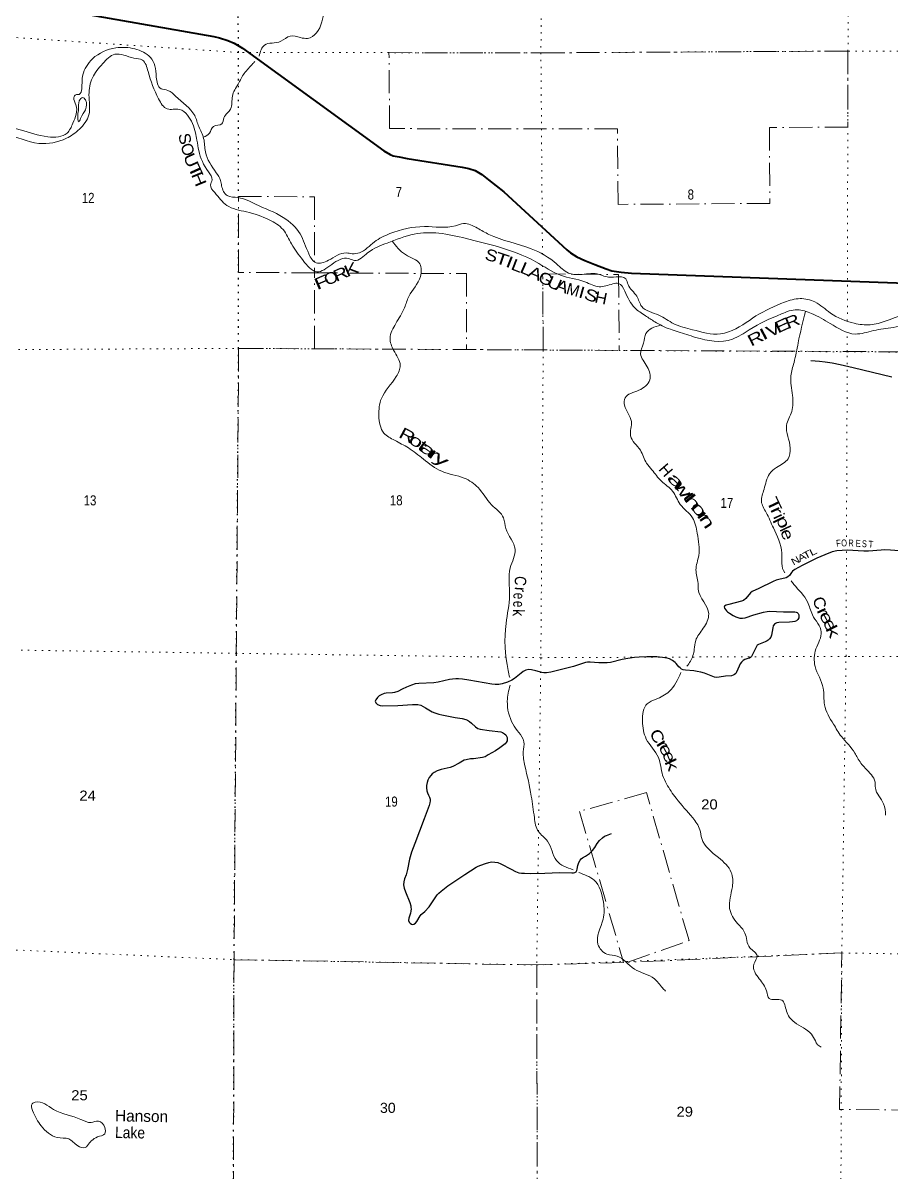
# Model space of a CAD drawing. Header units: feet. Extents: x -1048576 to 137166, y -268550 to 2097152.
# Drawn here: x -210251 to -195165, y 204763 to 224727 of the extents above; entities that cross this region are included whole.
import ezdxf
from ezdxf.enums import TextEntityAlignment as Align

# ---------------------------------------------------------------- set-up
doc = ezdxf.new("R2010")
doc.units = ezdxf.units.FT
doc.header["$LTSCALE"] = 80
doc.linetypes.add('DOT_DASHED', pattern=[7.7, 5, -1.2, 0.3, -1.2])
doc.linetypes.add('DOTTED', pattern=[1.5, 0.3, -1.2])
for name, color, linetype, lineweight in [('26', 7, 'Continuous', 40), ('29', 7, 'Continuous', 25), ('39', 7, 'Continuous', 13), ('44', 7, 'DOT_DASHED', 13), ('6', 7, 'DOTTED', 25), ('7', 7, 'DOTTED', 13)]:
    doc.layers.add(name, color=color, linetype=linetype, lineweight=lineweight)
doc.layers.add('30', color=7, linetype='Continuous')
doc.layers.add('41', color=7, linetype='Continuous')

msp = doc.modelspace()

# ---------------------------------------------------------------- linework, layer by layer
at = {"layer": '26'}
msp.add_lwpolyline([(-213521.08, 225648.26), (-206934.93, 224490.81), (-206832.71, 224468.31), (-206689.16, 224424.79), (-206580.41, 224376.91), (-206435.62, 224290.91), (-203981.47, 222503.16), (-203868.25, 222442.19), (-203816.05, 222420.42), (-203711.65, 222398.66), (-203573.98, 222373), (-202620.51, 222223.92), (-202504.55, 222196.27), (-202393.63, 222163.62), (-202278.36, 222091.81), (-202161.82, 222000.32), (-201891.22, 221795.83), (-200800.84, 220783), (-200736.31, 220731.63), (-200627.57, 220666.34), (-200484.02, 220601.05), (-200314.37, 220531.41), (-200114.28, 220453.07), (-200018.58, 220422.6), (-199853.28, 220396.48), (-199673.25, 220381.6), (-194276.07, 220181.1)], dxfattribs=at)
at = {"layer": '29'}
for points in [[(-195148.31, 218574.3), (-195819.82, 218733.8), (-196046.07, 218789.16), (-196185.71, 218816.74), (-196306.45, 218833.73), (-196409.66, 218845.46), (-196559.4, 218855.57)], [(-194807.51, 215537.95), (-195173.45, 215568.45), (-195271.98, 215570.8), (-195337.83, 215567.75), (-195555.82, 215552.03), (-195639.14, 215549.25), (-195929.02, 215564.62), (-196015.58, 215563.76), (-196107.07, 215554.38), (-196186.34, 215536.32), (-196313.5, 215488.7), (-196456.92, 215427.8), (-196708, 215302.36), (-196836.6, 215230.66), (-196877.39, 215201.99), (-196895.24, 215181.4), (-196930.43, 215127.45), (-196955.98, 215102.1), (-196989.07, 215087.57), (-197113.39, 215059.42), (-197162.04, 215043.54), (-197214.26, 215021.89), (-197464.11, 214903.95), (-197577.85, 214848.3), (-197606.36, 214826.74), (-197690.45, 214726.32), (-197728.6, 214694.25), (-197760.82, 214679.41), (-197983.57, 214623.47), (-198030.58, 214609.04), (-198058.73, 214594.96), (-198065.97, 214580.26), (-198061.08, 214557.43), (-198026.3, 214512.09), (-198009.47, 214496.44), (-197971.94, 214470.64), (-197910.49, 214430.85), (-197861.69, 214407.3), (-197791.32, 214388.54), (-197744.83, 214386.02), (-197699.83, 214393.23), (-197548.83, 214444.97)], [(-197548.83, 214444.97), (-197378.46, 214491.75), (-197318.68, 214500.57), (-197277.6, 214505.82), (-197034.36, 214497.53), (-196838.66, 214497.95), (-196813.13, 214491.75), (-196794.37, 214482.37), (-196777.34, 214467.29), (-196766.22, 214444.83), (-196767.32, 214414.42), (-196768.57, 214390.88), (-196784.99, 214365.08), (-196808.54, 214341.33), (-196836.59, 214327.55), (-196878.82, 214320.51), (-196930.51, 214317.84), (-197113.39, 214311.13), (-197150.86, 214306.27), (-197174.38, 214294.71), (-197190.24, 214279.55), (-197211.91, 214252.48), (-197220.83, 214220.18), (-197242.21, 214087.78), (-197251.78, 214057.78), (-197274.97, 214024.46), (-197298.7, 214006.17), (-197319.81, 213992.1), (-197353.66, 213973.03), (-197467.59, 213931.11), (-197488.99, 213917.76), (-197498.09, 213902.96), (-197519.2, 213858.39), (-197565.63, 213765.32), (-197587.23, 213722.34), (-197606.45, 213702.31), (-197624.76, 213691.84), (-197671.94, 213678.63), (-197704.51, 213666.04), (-197731.55, 213650.68), (-197760.86, 213623.56), (-197784.27, 213590.97), (-197803.03, 213553.44), (-197852.56, 213447.48), (-197864.02, 213426.77), (-197887.48, 213405.66), (-197909.17, 213393.17), (-197936.74, 213386.89), (-198040.89, 213378.13), (-198152.55, 213358.75), (-198195.09, 213355.9), (-198232.31, 213363.43), (-198406.04, 213428.75), (-198471.58, 213450.22), (-198534.91, 213461.95), (-198594.02, 213470.41), (-198734.3, 213480.72), (-198774.9, 213487.58), (-198807.02, 213501.83), (-198830.48, 213520.59), (-198851.38, 213543.06), (-198896.88, 213597.54), (-198917.3, 213615.23), (-198964.19, 213651.96), (-199015.79, 213677.76), (-199055.28, 213692.34)], [(-199053.27, 213692.26), (-199137.77, 213703.56), (-199234.07, 213711.44), (-199407.54, 213712.95), (-199540.78, 213709.3), (-199625.69, 213703.56), (-199735.94, 213684.8), (-199837.01, 213666.38), (-200040.74, 213615.8), (-200097.19, 213609.73), (-200240.63, 213611.5), (-200395.1, 213621.46), (-200437.94, 213621.24), (-200474.85, 213614.42), (-200684.93, 213548.13), (-201076.12, 213450.37), (-201152.78, 213436.14), (-201199.7, 213437.03), (-201232.53, 213440.84), (-201335.47, 213472.62), (-201413.16, 213490.1), (-201457.78, 213491.54), (-201514.03, 213483.06), (-201556.25, 213459.6), (-201593.27, 213432.23), (-201706.38, 213339.97), (-201757.5, 213309.46), (-201828.36, 213274.29), (-201923.52, 213243.27), (-201978.49, 213232.06), (-202044.17, 213232.06), (-202105.27, 213238.27), (-202499.84, 213310.22), (-202614.18, 213325.91), (-202680.56, 213331.41), (-202729.13, 213332.95), (-202785.42, 213325.91), (-202840.48, 213317.48), (-203034.07, 213274.31), (-203108.91, 213263.38), (-203371.55, 213253.46), (-203435.2, 213243.81), (-203497.79, 213224.07), (-203587.67, 213189.86), (-203662.11, 213149.75), (-203735.46, 213112.45), (-203791.4, 213094.24), (-203826.94, 213086.65), (-203937.19, 213081.95), (-203974.72, 213074.92), (-204023.98, 213056.15), (-204059.17, 213035.04), (-204092.01, 213006.89), (-204119.09, 212969.78), (-204127.2, 212943.55), (-204120.16, 212913.06), (-204089.67, 212884.91), (-204045.1, 212868.49), (-204006.41, 212860.4), (-203735.79, 212867.99), (-203478.79, 212888.22), (-203421.13, 212887.25), (-203385.94, 212884.9), (-203338.2, 212872.63), (-203253.26, 212826.92), (-203138.99, 212757.85), (-203095.07, 212739.46), (-203022.35, 212718.35), (-202973.48, 212708.99)], [(-202973.48, 212708.99), (-202741.35, 212661.55), (-202616.53, 212640.94), (-202553.05, 212627.95), (-202522.7, 212615.14), (-202489.86, 212591.68), (-202454.89, 212559.51), (-202384.3, 212495.51), (-202343.51, 212468.35), (-202306.89, 212455.63), (-202147.23, 212432.41), (-201946.37, 212410.43), (-201915.15, 212399.33), (-201882.31, 212378.22), (-201861.2, 212357.11), (-201844.78, 212333.65), (-201835.4, 212310.2), (-201834.57, 212278.88), (-201837.74, 212256.24), (-201850.74, 212227.02), (-201872.93, 212204.64), (-201965.43, 212132.59), (-202037.13, 212082.66), (-202165.99, 212009.21), (-202217.75, 211979.44), (-202262.57, 211964.54), (-202420.71, 211944.48), (-202473.45, 211939.57), (-202546.47, 211927.19), (-202583.7, 211916.11), (-202667.86, 211867.34), (-202780.74, 211805.86), (-202826.22, 211790.76), (-202982.91, 211756.51), (-203052.85, 211735.49), (-203102.11, 211707.34), (-203139.65, 211679.19), (-203165.45, 211653.38), (-203191.25, 211618.2), (-203214.71, 211573.63), (-203228.78, 211529.06), (-203238.17, 211477.45), (-203238.17, 211435.23), (-203233.48, 211388.31), (-203220.89, 211349.96), (-203205.33, 211313.25), (-203184.21, 211278.06), (-203174.68, 211243.18), (-203172.49, 211212.38), (-203179.52, 211179.54), (-203191.31, 211128.76), (-203280.97, 210902.13), (-203441.28, 210470.33), (-203498.54, 210320.99), (-203530.59, 210201.3), (-203570.16, 210017.12), (-203591.87, 209927.12), (-203620.92, 209855.59), (-203632.25, 209804.92), (-203634.98, 209755.2), (-203625.21, 209692.33), (-203603.67, 209628.81), (-203526.25, 209444.1), (-203512.62, 209389.72), (-203507.44, 209358.58), (-203505.58, 209333.43), (-203510.27, 209293.55), (-203517.31, 209262.06), (-203545.07, 209172.31), (-203550.15, 209131.69), (-203540.77, 209103.54), (-203524.35, 209084.78), (-203500.89, 209068.36), (-203478.71, 209064.74), (-203456.32, 209070.7), (-203431.43, 209087.12), (-203407.06, 209115.27), (-203348.42, 209216.14), (-203330.7, 209236.6), (-203266.11, 209288.58), (-203190.33, 209368.39), (-203050.96, 209576.92), (-203022.35, 209610.22), (-202984.82, 209643.06), (-202867.17, 209735.27)], [(-202867.17, 209735.27), (-202568.91, 209931.54), (-202372.22, 210059.11), (-202337.39, 210077.03), (-202295.17, 210095.79), (-202214.34, 210123.59), (-202154.43, 210142.7), (-202106.39, 210149.65), (-202048.87, 210147.4), (-201999.61, 210138.01), (-201944.2, 210119.08), (-201766.27, 210027.34), (-201689.97, 209985.54), (-201631.61, 209963.53), (-201586.75, 209955.04), (-201537.49, 209952.7), (-201436.47, 209949.85), (-201181.97, 209958.06), (-200925.44, 209966.2), (-200711.86, 209959.87), (-200683.64, 209962.09), (-200660.18, 209969.12), (-200638.39, 209981.22), (-200624.99, 210001.96), (-200620.3, 210025.42), (-200607.98, 210087.03), (-200592.15, 210140.36), (-200567.98, 210180.34), (-200549.93, 210203.7), (-200526.47, 210220.12), (-200472.37, 210251.3), (-200404.49, 210299.87), (-200355.51, 210349.69), (-200313.01, 210403.09), (-200269.92, 210473.52), (-200233.25, 210520.37), (-200177.31, 210570.84), (-200141.77, 210595.44), (-200109.09, 210612.58), (-200020.96, 210647.49)]]:
    msp.add_lwpolyline(points, dxfattribs=at)
at = {"layer": '39'}
for points in [[(-139726.18, 284721.75), (-139786.61, 284683.23), (-139865.18, 284636.58), (-139935.68, 284589.96), (-139981.99, 284555.51), (-140024.23, 284506.92), (-140030.24, 284490.75), (-140030.24, 284490.75), (-140086.75, 284492.64)], [(-197089.72, 229842.4), (-197284.3, 229571.83), (-197481.57, 229198.96), (-197791.71, 228864.8), (-198008.83, 228576.79), (-198431.39, 228396.43), (-198583.02, 228332.31), (-198877.42, 227897.16), (-199142.97, 227611.32), (-199847.88, 226979.63), (-199903.37, 226729.45), (-200166.51, 226540.51), (-200573.33, 226259.16), (-201045.75, 226230.39), (-201364.79, 226197.09), (-201534.59, 226133.03), (-201662.71, 225891.16), (-201857.32, 225679.8), (-202011.11, 225581.36), (-202233.3, 225539.67), (-202721.08, 225706.79), (-203189.13, 225762.8), (-203620.3, 225955.99), (-204211.65, 225965.96), (-204293.04, 225800.66), (-204594.4, 225646.17), (-204611.27, 225464.52), (-204612.38, 225183.88), (-204941.87, 225059.76), (-205054.14, 224745.17), (-205305.56, 224459.28), (-205430.64, 224473.81), (-205608.15, 224500.63), (-205769.99, 224408.27), (-206054.84, 224342.56), (-206146.36, 224153.09)], [(-215452.01, 218861.27), (-215217.83, 218894.48), (-214925.25, 218871.34), (-214513.48, 218876.07), (-214111.08, 219062.55), (-213625.9, 219252.79), (-213446.41, 219215.88), (-213132.05, 219089.7), (-212935.72, 219226.36), (-212878.54, 219393.75), (-212787.19, 219524.69), (-212604.63, 219752.24), (-212585.84, 219907.64), (-212590.62, 220228.67), (-212403.83, 220504.67), (-212178.57, 220810.83), (-212057.72, 221254.62), (-212030.35, 221539.2), (-212167.41, 221588.1), (-212465.86, 221655.68), (-212717.49, 221826.08), (-212762.86, 222090.71), (-212727.85, 222266.24), (-212490.97, 222447.19), (-211993.3, 222736.33), (-211590.26, 223082.3), (-211317.51, 223150.07), (-211025.75, 222920.99), (-210824.21, 222847.66), (-210553.94, 222798.34), (-209975.31, 222634.97), (-209496.59, 222724.29), (-209269.91, 222881.04), (-209105.42, 223132.88), (-209104.04, 223478.12), (-209044.34, 223772.7), (-208865.73, 224020.46), (-208653.15, 224183.31), (-208322.4, 224117.65), (-208175.19, 224082.85), (-208077.09, 223882.66), (-207893.28, 223409.64), (-207742.6, 223233.5), (-207532.71, 223226.77), (-207391.82, 223127.39), (-207253.77, 222820.07), (-207228.04, 222692.79), (-207196.47, 222508.97), (-207026.38, 222138.95), (-206964.37, 221999.44), (-206992.97, 221912.72), (-206918.81, 221781.25), (-206709.78, 221558.49), (-206367.11, 221444.34), (-205972.05, 221307.8), (-205730.52, 221137.43), (-205584.16, 220888.63), (-205383.46, 220601.3), (-205144.06, 220404.69), (-204885.2, 220531.05), (-204588.08, 220635.09), (-204489.32, 220600.45), (-204260.71, 220732.97), (-203918.93, 220903.49), (-203450.05, 221057.44), (-203024.1, 221074.25), (-202550.13, 220983.9), (-202001.7, 220840.81), (-201336.67, 220578.23), (-200909.7, 220344.69), (-200484.28, 220228.24), (-200234.33, 220144.66), (-200000.01, 220192.37), (-199899.05, 220202.14), (-199792.6, 220068.55), (-199618.16, 219777.26), (-199433.01, 219641.39), (-199271.96, 219535.89), (-198999.99, 219405.81), (-198864.93, 219362.98), (-198560.54, 219265.09), (-197920.84, 219232.76), (-197627.51, 219397.37), (-197069.34, 219672.18), (-196794.55, 219746), (-196546.55, 219678.58), (-196220.26, 219505.92), (-195787.03, 219322.83), (-195467.89, 219382.38), (-195126.56, 219437.81), (-194728.58, 219527.39)], [(-215451.6, 218938.67), (-215187.14, 218997.35), (-214611.88, 219001.56), (-214326.99, 219075.35), (-213960.92, 219261.94), (-213486.35, 219325.03), (-213220.27, 219237.36), (-213091.04, 219251.08), (-212989.56, 219392.08), (-212916.06, 219601.82), (-212808.77, 219680.21), (-212703.43, 219776.79), (-212688.75, 219916.05), (-212677.36, 220243.08), (-212563.49, 220452.69), (-212312.04, 220748.67), (-212171.28, 221121.73), (-212127.63, 221440.58), (-212191.94, 221511.45), (-212452.16, 221548.63), (-212734.18, 221688.84), (-212850.43, 221893.13), (-212839.55, 222092.97), (-212804.54, 222266.49), (-212451.98, 222608.58), (-212128.15, 222831.65), (-211878.86, 223091.3), (-211246.43, 223260.88), (-210990.45, 223171.23), (-210815.34, 223045.49), (-210297.31, 222870.2), (-209817.42, 222749.54), (-209484.12, 222815.1), (-209384.54, 222984.38), (-209330.8, 223303.2), (-209366.62, 223432.53), (-209334.14, 223478.86), (-209273.55, 223486.74), (-209230.77, 223585.53), (-209211.66, 223823.71), (-209043.02, 224103.8), (-208636.57, 224294.3), (-208307.64, 224277.1), (-208035.74, 224128.84), (-207957.6, 223985.25), (-207934.16, 223787.31), (-207852.21, 223585.15), (-207731.22, 223556.5), (-207598.4, 223457.15), (-207266.72, 223116.9), (-207194.81, 222926.89), (-207110.85, 222722.7), (-207079.5, 222486.38), (-206891.21, 222124.39), (-206817.06, 221990.9), (-206799.26, 221897.97), (-206703.05, 221730.08), (-206509.43, 221693.12), (-206207.13, 221577.07), (-205727.65, 221349.41), (-205434.11, 221061.78), (-205282.1, 220714.03), (-205157.57, 220560.19), (-204943.44, 220603.92), (-204634.12, 220732.15), (-204527.2, 220717.67), (-204401.99, 220735.44), (-204142.89, 220922.37), (-203875.89, 221066.88), (-203273.92, 221190.13), (-202732.93, 221204.55), (-202593.52, 221240.44), (-202353.64, 221162.95), (-202152.23, 221053.28), (-201418.52, 220804.62), (-200977.54, 220542.76), (-200772.3, 220382.61), (-200572.58, 220355.72), (-200271.8, 220366.87), (-200118.59, 220319.94), (-199940.98, 220315.34), (-199775.61, 220282.5), (-199735.64, 220181.43), (-199583.05, 219979.04), (-199496.96, 219801.1), (-199200.86, 219650.74), (-198939.05, 219502.52), (-198612.49, 219398.51), (-198128.37, 219324.27), (-197988.96, 219360.17), (-197513.51, 219641.3)], [(-206224.26, 224057.19), (-206253.92, 224022.18), (-206403.96, 223851.05), (-206511.68, 223665.65), (-206611.4, 223458.02), (-206642.58, 223232), (-206758.23, 223080.95), (-206797, 222974.07), (-206938.46, 222930.1), (-207009.58, 222811.21), (-207117.8, 222740.36)], [(-209163.61, 223217.87), (-209162.93, 223389.48), (-209213.22, 223432.04), (-209271.99, 223371.66), (-209284.62, 223242.48), (-209297.46, 223058.8), (-209283.51, 223012.32), (-209251.01, 223064.71), (-209163.61, 223217.87)], [(-203834.37, 220940.32), (-203604.85, 220702.6), (-203353.2, 220540.28), (-203343.97, 220322.2), (-203545.17, 219975.58), (-203620.63, 219779.99), (-203773.11, 219503.88), (-203871, 219249.8), (-203809.26, 219041.65), (-203695.27, 218776.8), (-203762.63, 218587.24), (-204022.52, 218200.43), (-204066.08, 217903.78), (-203978.47, 217602.68), (-203793.28, 217476.91), (-203553.62, 217342.89), (-203292, 217150.25), (-202973.94, 216937.24), (-202580.82, 216818.88), (-202341.29, 216654.58), (-202106.32, 216355.02), (-201899.33, 216128.23), (-201857.68, 215944.37), (-201697.64, 215582.46), (-201781.67, 215261.72), (-201793.67, 214781.24), (-201856.17, 214292.86), (-201819.04, 213479.1), (-201791.3, 213356.2)], [(-197513.51, 219641.3), (-197016.06, 219875.92), (-196745.35, 219937.64), (-196487.22, 219880.29), (-196217.52, 219687.62), (-195802.44, 219508.62), (-195528.04, 219483.52), (-194966.28, 219645.25), (-194510.07, 219659.94), (-194240.01, 219556.11), (-194026.96, 219331.32), (-193981.57, 219070.73), (-193877.46, 218858.41), (-193815.7, 218654.29), (-193608.43, 218496.15), (-193520.17, 218358.58), (-193262.59, 218163.93), (-192974.48, 218033.8), (-192443.59, 218046.23), (-192058.48, 217944.05), (-191776.56, 217779.61), (-191442.72, 217473.67), (-191177.32, 217214.4), (-191090.8, 217147.49), (-190913.56, 217052.03), (-190446.33, 216790.09), (-189937.2, 216406.88), (-189611.34, 216254.96), (-189277.87, 216235.17), (-189013.35, 216262.59), (-188491.03, 216151.89), (-188025.68, 215924.28), (-187694.92, 215858.61), (-187440.29, 215938.55), (-187308.33, 216040.93), (-187173.63, 216505.03), (-186926.69, 216677.87), (-186639.69, 216775.88), (-186292.82, 216702.08), (-186091.81, 216493.48), (-185986.53, 216067.15), (-186120.8, 215801.07), (-186135.91, 215554.81), (-185972.88, 215439.21), (-185724.29, 215521.19), (-185282.83, 215887.22), (-185104.87, 215971.45), (-184895.1, 215936.45), (-184774.46, 215818.97), (-184699.32, 215753.37)], [(-196652.03, 219716.88), (-196778.68, 219168.53), (-196850.68, 218827.55), (-196906.09, 218597.57), (-196877.17, 218256.27), (-196890.39, 217977.7), (-196980.16, 217735.71), (-196915.13, 217339.79), (-196954.21, 217156.19), (-197154.63, 217005.41), (-197274.15, 216894.75), (-197372.11, 216624.52), (-197417.35, 216414.69), (-197335.36, 216222.63), (-197209.27, 215953.7), (-197061.64, 215517.14), (-197012.54, 215175.77), (-197010.9, 215173.64)], [(-199167.3, 219479.86), (-199424.14, 219334.48), (-199467.21, 219163.01), (-199516.39, 218977.42), (-199402.23, 218752.95), (-199356.7, 218528.7), (-199547.16, 218345.59), (-199785.85, 218213.1), (-199794.44, 218083.91), (-199676.46, 217804.92), (-199691.59, 217554.62), (-199521.02, 217303.72), (-199412.93, 217077.25), (-199320.54, 216961.87), (-199155.81, 216767.52), (-198960.72, 216591.25), (-198826.4, 216362.68), (-198615.38, 216131.84), (-198531.69, 215861.03), (-198506.98, 215475.33), (-198554.41, 215223.11), (-198519, 214990.82), (-198515.37, 214887.84), (-198333.4, 214459.24), (-198427.24, 214211.21), (-198559.29, 213995.6), (-198584.1, 213846.28), (-198649.53, 213636.51), (-198714.82, 213550.62)], [(-196902.03, 215034.97), (-196851.88, 214971.34), (-196614.92, 214667.74), (-196531.04, 214443.37), (-196376.8, 214148.1), (-196468.8, 213851.61), (-196484.14, 213548.82), (-196342.34, 213168.8), (-196321.29, 212880.02), (-196165.18, 212546.39), (-196026.77, 212329.92), (-195793.78, 212042.48), (-195747.68, 211959.55), (-195613.17, 211779.44), (-195442.57, 211536.61), (-195436.91, 211437.67), (-195294.7, 211160.61), (-195259.16, 210962.64)], [(-198815.33, 213439.48), (-199018.96, 213112.77), (-199255.66, 212974.22), (-199401.28, 212899.98), (-199483.22, 212597.4), (-199417.85, 212286.27), (-199207.2, 211965), (-199133.74, 211657.47), (-199065.71, 211505.83), (-198901.2, 211256.97), (-198611.9, 210916.85), (-198487.58, 210710.52), (-198453.88, 210554.95), (-198162.53, 210224.93), (-197941.52, 209969.83), (-197922.33, 209719.42), (-197970.25, 209342.03), (-197830.01, 209079.11), (-197703.5, 208915.17), (-197617.73, 208660.51), (-197491.14, 208516.76), (-197548.22, 208373.59), (-197454.37, 208118.9), (-197328.05, 207908.53), (-197282.14, 207779.17), (-197062.26, 207748.18), (-196982.27, 207560.16), (-196843.77, 207365.89), (-196547.9, 207156.99), (-196479.74, 207039.67), (-196445.66, 206981.02), (-196381.26, 206934.37)], [(-201786.03, 213224.7), (-201833.27, 212944.12), (-201735.95, 212548.09), (-201635.61, 212400.38), (-201545.43, 212238.58), (-201556.21, 212064.98), (-201526.91, 211820.59), (-201415.97, 211295.31), (-201362.97, 210917.59), (-201293.27, 210679.13), (-201134.48, 210513.07), (-200978.4, 210173.38), (-200687.09, 210013.84)], [(-200591.98, 209965.71), (-200325.79, 209834.13), (-200161.8, 209450), (-200167, 209157.27), (-200257.56, 208717.42), (-200102.81, 208549.35), (-199925.33, 208514.46), (-199625.49, 208289.4), (-199276.98, 208120.71), (-199138.33, 207962.78), (-199082.05, 207906.07)], [(-209063.27, 205303.31), (-208954, 205373.62), (-208830.67, 205425.72), (-208828.21, 205536.76), (-208940.8, 205648.16), (-209068.05, 205624.34), (-209243.45, 205675.38), (-209719.1, 205850.53), (-210037.5, 205976.73), (-210090.09, 205948.63), (-210084.5, 205831.51), (-209932.17, 205564.52), (-209654.43, 205361.74), (-209456.73, 205336.87), (-209299.76, 205219.27), (-209170.71, 205188.57), (-209093.69, 205269.09), (-209063.27, 205303.31)]]:
    msp.add_spline(points, degree=3, dxfattribs=at)
at = {"layer": '44'}
for p, q in [((-199919.23, 222886.35), (-203879.39, 222891.43)), ((-199909, 221575.89), (-199919.23, 222886.35)), ((-199814.8, 208404.19), (-201321.49, 208360.51))]:
    msp.add_line(p, q, dxfattribs=at)
msp.add_lwpolyline([(-203889.69, 224211.44), (-201249.58, 224208.05), (-195912.81, 224239.4), (-195916, 222919.36), (-197279.34, 222911.35), (-197269.04, 221591.39), (-199909, 221575.89), (-199919.23, 222886.35), (-203879.39, 222891.43)], close=True, dxfattribs=at)
for points in [[(-205182.77, 219066.1), (-205183.46, 220386.08), (-206503.46, 220392.84), (-206504.15, 221712.87), (-205184.15, 221706.1), (-205183.46, 220386.08), (-202543.45, 220372.55), (-202542.76, 219052.67)], [(-201209.3, 219045.73), (-201219.6, 220365.77), (-199899.5, 220357.69), (-199889.21, 219039.17)], [(-184714.45, 213664.85), (-185432.73, 213677.71), (-188101.22, 213688.82), (-188079.7, 216301.04), (-190719.62, 216340.03), (-190671.38, 218992.27), (-206502.77, 219072.82), (-206583, 208452.39), (-201321.49, 208360.51)], [(-199740.71, 208407.14), (-198675.6, 208785.43), (-199414.51, 211354.69), (-200577.67, 211028.27), (-199814.8, 208404.19)], [(-206583, 208452.39), (-206595.09, 203193.66), (-211880.82, 203307.51), (-211886.57, 201987.3), (-214526.34, 202047.05), (-214532.1, 200726.84), (-215626.3, 200751.61)], [(-185550.19, 200442.91), (-185517.29, 205774.4), (-196058.85, 205849.79), (-196019.52, 208568.57), (-199740.71, 208407.14)], [(-201321.49, 208360.51), (-201311.62, 203175.75), (-196040.67, 203190.67), (-196097.56, 200492.15), (-185532.52, 200441), (-184823.65, 200434.1)]]:
    msp.add_lwpolyline(points, dxfattribs=at)
at = {"layer": '6'}
for points in [[(-206504.13, 221690.43), (-206505.45, 224214.79), (-206538.81, 229745.32)], [(-206753.2, 184530.83), (-206687.59, 187481.16), (-206644.62, 192699.55), (-206540.73, 197953.49), (-206595.09, 203193.66), (-206583, 208452.39), (-206542.6, 213776.03), (-206502.77, 219072.82), (-206504.03, 221481.88)]]:
    msp.add_lwpolyline(points, dxfattribs=at)
at = {"layer": '7'}
msp.add_line((-201220.77, 220516), (-201220.36, 220463.68), dxfattribs=at)
for points in [[(-195924.14, 219551.14), (-195912.81, 224239.4), (-195892.07, 226913.06)], [(-201227.51, 226246.95), (-201249.58, 224208.05), (-201222.18, 220695.99)], [(-184624.76, 224299.88), (-185382.58, 224302.57), (-190720.83, 224234), (-195912.81, 224239.4), (-201249.58, 224208.05), (-206505.45, 224214.79), (-211739.79, 224564.69), (-215395.7, 224699.84)], [(-201217.73, 220125.72), (-201209.3, 219045.73), (-201250.99, 213699.36), (-201321.49, 208360.51), (-201311.62, 203175.75), (-201344.03, 197913.41), (-201449.64, 192672.53), (-201494.04, 187386.57), (-201480.26, 184482.81)], [(-195938.26, 215799.05), (-195925.43, 219015.55), (-195924.64, 219342.6)], [(-213024.11, 219126.76), (-211767.79, 219044.94), (-206502.77, 219072.82), (-201216.98, 219045.73), (-195927.63, 219013.35), (-190671.38, 218992.27), (-185403.46, 219051.32), (-184667.54, 219029.83)], [(-196171.55, 187375.24), (-196171.43, 187390.28), (-196133.28, 192647.41), (-196152, 197827.89), (-196040.67, 203190.67), (-196019.52, 208568.57), (-195946.55, 213722.74), (-195939.07, 215597.15)], [(-193483.12, 213709.05), (-195946.55, 213722.74), (-201250.99, 213699.36), (-206541.5, 213774.93), (-211814.67, 213852.33), (-215496.96, 214184.35)], [(-214885.34, 208741.96), (-211806.96, 208683.77), (-206583, 208452.39), (-201321.49, 208360.51), (-196019.52, 208568.57), (-190862.84, 208487.44), (-188118.89, 208486.91)]]:
    msp.add_lwpolyline(points, dxfattribs=at)

# ---------------------------------------------------------------- texts
at = {"layer": '30'}
for s, rotation, width, p in [('F', 5.854, 0.85, (-196071.76, 215629)), ('O', 2.64, 0.65, (-195978.09, 215633.18)), ('R', 359.009, 0.65, (-195860.72, 215632.26)), ('E', 356.965, 0.75, (-195737.94, 215626.13)), ('S', 358.095, 0.75, (-195629.22, 215619.5)), ('T', 357.808, 0.85, (-195516.79, 215610.07)), ('N', 29.142, 1.2, (-196798.06, 215332.3)), ('A', 28.671, 1.35, (-196687.36, 215391.24)), ('T', 27.879, 1.45, (-196597.93, 215436.96)), ('L', 26.547, 1.4, (-196491.62, 215488.72))]:
    msp.add_text(s, height=120, rotation=rotation, dxfattribs=dict(at, width=width)).set_placement(p, align=Align.CENTER)
at = {"layer": '41'}
for s, rotation, width, p in [('S', 281.822, 1.1, (-207532.86, 222695.24)), ('O', 290.375, 1.05, (-207481.76, 222494.69)), ('U', 294.16, 1.25, (-207422.86, 222301.1)), ('T', 294.396, 1.55, (-207343.36, 222119.56)), ('H', 292.231, 1.3, (-207284.54, 221977.64)), ('S', 344.423, 1.2, (-202135.89, 220591.64)), ('T', 341.43, 1.4, (-201956.05, 220528.6)), ('I', 338.465, 1.45, (-201829.1, 220480.96)), ('L', 338.465, 1.3, (-201697.27, 220417.5)), ('R', 23.697, 1.3, (-204691.75, 220275.36)), ('K', 23.218, 1.35, (-204507.57, 220355.12)), ('L', 336.457, 1.35, (-201542.18, 220362.34)), ('A', 336.245, 1.3, (-201386.94, 220286.63)), ('F', 23.33, 1.6, (-205019.94, 220134.77)), ('O', 25.55, 1.15, (-204855.36, 220206.46)), ('G', 334.228, 1.15, (-201209.23, 220192.32)), ('U', 335.947, 1.25, (-201051.2, 220112.04)), ('A', 339.566, 1.2, (-200911.81, 220059.17)), ('I', 344.253, 1.3, (-200564.64, 219950.02)), ('S', 339.598, 1.3, (-200408.17, 219899.96)), ('H', 348.603, 1.1, (-200222.98, 219852.93)), ('E', 24.713, 1.5, (-197011.95, 219385.52)), ('R', 22.311, 1.3, (-196841.44, 219452.74)), ('I', 27.052, 1.65, (-197333.93, 219234.01)), ('V', 26.104, 1.35, (-197167.52, 219309.34)), ('R', 27.052, 1.4, (-197475.92, 219161.39)), ('R', 331.736, 1.4, (-203618.18, 217473.6)), ('o', 327.832, 1.55, (-203469.55, 217382.87)), ('t', 324.048, 1.6, (-203361.37, 217302.28)), ('a', 323.222, 1.8, (-203273.94, 217240.49)), ('r', 325.21, 1.85, (-203157.5, 217154.21)), ('y', 323.21, 1.85, (-203037.45, 217070.87)), ('a', 313.662, 2.1, (-198968.76, 216700.81)), ('w', 305.517, 1.65, (-198874.05, 216574.58)), ('t', 308.679, 1.75, (-198755.75, 216436.06)), ('h', 308.949, 1.9, (-198683.14, 216338.47)), ('T', 295.159, 1.55, (-197287.12, 216318.16)), ('o', 309.854, 1.8, (-198577.8, 216214.02)), ('r', 305.023, 1.85, (-198502.65, 216104.32)), ('r', 295.292, 1.5, (-197238.88, 216213.8)), ('i', 294.948, 1.15, (-197203.18, 216117.71)), ('n', 302.715, 1.65, (-198442.7, 216017.59)), ('p', 296.052, 1.45, (-197128.87, 216017.22)), ('l', 295.425, 1.1, (-197092.22, 215900.35)), ('e', 291.425, 1.25, (-197059.4, 215806.48)), ('C', 264.351, 0.85, (-201703.11, 215043.22)), ('e', 269.02, 0.75, (-201726.79, 214772.83)), ('e', 269.327, 0.75, (-201731.06, 214630.51)), ('C', 289.61, 1.1, (-196498.07, 214617.74)), ('k', 268.963, 0.9, (-201737.59, 214483.07)), ('r', 295.458, 1.5, (-196434.27, 214461.75)), ('e', 298.616, 1.45, (-196371.6, 214349.94)), ('e', 297.471, 1.4, (-196310.3, 214226.31)), ('k', 296.202, 1.55, (-196263.77, 214111.37)), ('C', 296.002, 1.25, (-199315.52, 212291.62)), ('r', 301.823, 1.7, (-199216.52, 212145.29)), ('e', 298.583, 1.45, (-199161.49, 212050.85)), ('e', 292.884, 1.3, (-199109.47, 211941.64)), ('k', 294.7, 1.5, (-199064.32, 211798.59))]:
    msp.add_text(s, height=200, rotation=rotation, dxfattribs=dict(at, width=width)).set_placement(p, align=Align.CENTER)
for s, rotation, p in [('M', 344.548, (-200716.58, 219994.29)), ('H', 310.593, (-199153.45, 216894.32)), ('r', 266.405, (-201703.68, 214889.2))]:
    msp.add_text(s, height=200, rotation=rotation, dxfattribs=at).set_placement(p, align=Align.CENTER)
msp.add_text('Hanson', height=200, rotation=359, dxfattribs=at).set_placement((-208652.24, 205643.64))
at = {"layer": '41', "width": 0.9}
msp.add_text('Lake', height=200, rotation=359, dxfattribs=at).set_placement((-208652.26, 205353.85))
at = {"layer": '7'}
for s, width, p in [('7', 0.85, (-203773.24, 221704.11)), ('8', 0.85, (-198699.76, 221660.29)), ('12', 0.85, (-209229.45, 221600.49)), ('13', 0.85, (-209196.26, 216345.26)), ('18', 0.85, (-203874.94, 216346.28)), ('17', 0.85, (-198127.34, 216301.36)), ('24', 1.1, (-209271.18, 211215.51)), ('19', 0.85, (-203959.36, 211111.52)), ('20', 1.1, (-198463.48, 211063.22)), ('25', 1.1, (-209411.79, 206009.64)), ('30', 1.05, (-204046.75, 205790.48)), ('29', 1.1, (-198892.63, 205724.18))]:
    msp.add_text(s, height=175, dxfattribs=dict(at, width=width)).set_placement(p)

doc.saveas('drawing.dxf')
